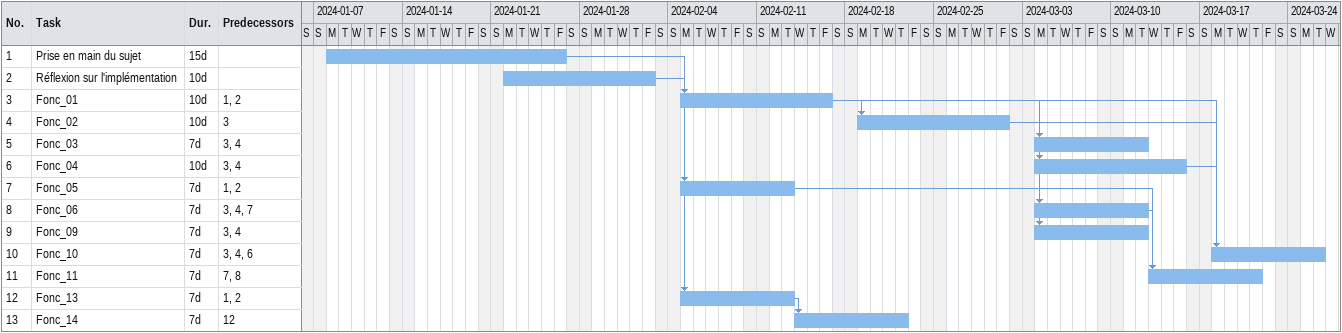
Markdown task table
| ID | Task | Duration | Start | Finish | Predecessors |
|---|---|---|---|---|---|
| 1 | Prise en main du sujet | 15d | 2024-01-08 | 2024-01-26 |  |
| 2 | Réflexion sur l'implémentation | 10d | 2024-01-22 | 2024-02-02 |  |
| 3 | Fonc_01 | 10d | 2024-02-05 | 2024-02-16 | 1, 2 |
| 4 | Fonc_02 | 10d | 2024-02-19 | 2024-03-01 | 3 |
| 5 | Fonc_03 | 7d | 2024-03-04 | 2024-03-12 | 3, 4 |
| 6 | Fonc_04 | 10d | 2024-03-04 | 2024-03-15 | 3, 4 |
| 7 | Fonc_05 | 7d | 2024-02-05 | 2024-02-13 | 1, 2 |
| 8 | Fonc_06 | 7d | 2024-03-04 | 2024-03-12 | 3, 4, 7 |
| 9 | Fonc_09 | 7d | 2024-03-04 | 2024-03-12 | 3, 4 |
| 10 | Fonc_10 | 7d | 2024-03-18 | 2024-03-26 | 3, 4, 6 |
| 11 | Fonc_11 | 7d | 2024-03-13 | 2024-03-21 | 7, 8 |
| 12 | Fonc_13 | 7d | 2024-02-05 | 2024-02-13 | 1, 2 |
| 13 | Fonc_14 | 7d | 2024-02-14 | 2024-02-22 | 12 |
